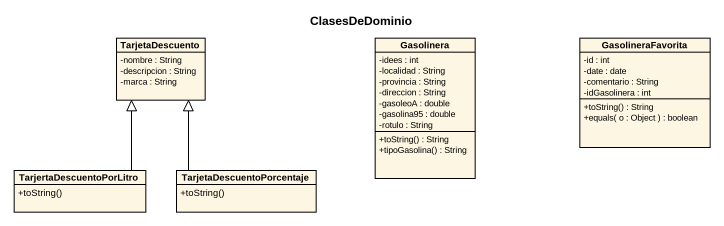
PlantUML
@startuml
title ClasesDeDominio
hide circle
hide empty members
skinparam classAttributeIconSize 0
class TarjetaDescuento {
  -nombre : String
  -descripcion : String
  -marca : String
}
class Gasolinera {
  -idees : int
  -localidad : String
  -provincia : String
  -direccion : String
  -gasoleoA : double
  -gasolina95 : double
  -rotulo : String
  +toString() : String
  +tipoGasolina() : String
}
class GasolineraFavorita {
  -id : int
  -date : date
  -comentario : String
  -idGasolinera : int
  +toString() : String
  +equals( o : Object ) : boolean
}
class TarjertaDescuentoPorLitro {
  +toString()
}
class TarjetaDescuentoPorcentaje {
  +toString()
}
TarjertaDescuentoPorLitro -up-|> TarjetaDescuento
TarjetaDescuentoPorcentaje -up-|> TarjetaDescuento
@enduml
